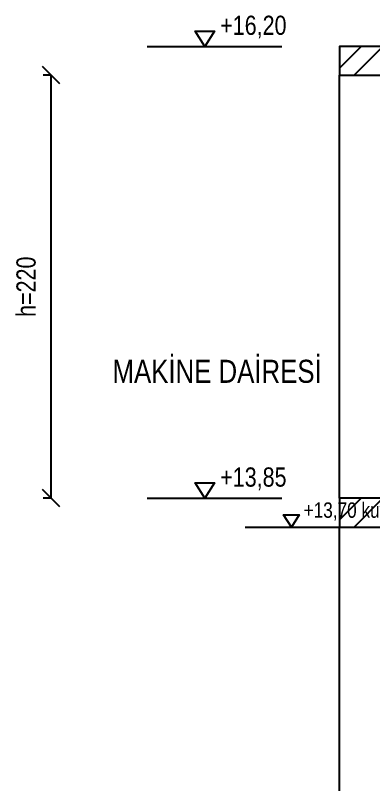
# Model space of a CAD drawing. Header units: centimetres. Extents: x 0 to 14595, y -30 to 2970.
# Drawn here: x 9621.5 to 9807.8, y 2121 to 2521.1 of the extents above; entities that cross this region are included whole.
import ezdxf
from ezdxf.enums import TextEntityAlignment as Align

# ---------------------------------------------------------------- set-up
doc = ezdxf.new("R2010")
doc.units = ezdxf.units.CM
for name, color, linetype in [('ASN-BASLIK', 5, 'CONTINUOUS'), ('ASN-DUVAR', 7, 'CONTINUOUS'), ('ASN-KOT', 2, 'CONTINUOUS'), ('ASN-OLCU', 3, 'CONTINUOUS'), ('ASN-TARAMA', 8, 'CONTINUOUS')]:
    doc.layers.add(name, color=color, linetype=linetype)
doc.styles.get("Standard").update_dxf_attribs({"font": 'arial.ttf', "width": 0.8})

msp = doc.modelspace()

# ---------------------------------------------------------------- linework, layer by layer
at = {"layer": 'ASN-DUVAR'}
for p, q in [((9790, 2270), (9790, 2490)), ((9790, 505), (9790, 2255))]:
    msp.add_line(p, q, dxfattribs=at)
for points in [[(9790, 2490), (10030, 2490), (10030, 2505), (9790, 2505)], [(9790, 2255), (10030, 2255), (10030, 2270), (9790, 2270)]]:
    msp.add_lwpolyline(points, close=True, dxfattribs=at)
at = {"layer": 'ASN-KOT'}
for p, q in [((9690, 2505), (9760, 2505)), ((9690, 2270), (9760, 2270)), ((9741, 2255), (9797, 2255))]:
    msp.add_line(p, q, dxfattribs=at)
for points in [[(9720, 2505), (9715, 2513), (9725, 2513)], [(9720, 2270), (9715, 2278), (9725, 2278)], [(9765, 2255), (9761, 2261.4), (9769, 2261.4)]]:
    msp.add_lwpolyline(points, close=True, dxfattribs=at)
at = {"layer": 'ASN-OLCU'}
for p, q in [((9644.5, 2485.5), (9635.5, 2494.5)), ((9640, 2490), (9636, 2490)), ((9640, 2270), (9640, 2490)), ((9644.5, 2265.5), (9635.5, 2274.5)), ((9640, 2270), (9636, 2270))]:
    msp.add_line(p, q, dxfattribs=at)
at = {"layer": 'ASN-TARAMA'}
for p, q in [((9790, 2493.69), (9801.31, 2505)), ((9797.63, 2490), (9812.63, 2505)), ((9790, 2258.69), (9801.31, 2270)), ((9797.63, 2255), (9812.63, 2270))]:
    msp.add_line(p, q, dxfattribs=at)

# ---------------------------------------------------------------- texts
at = {"layer": 'ASN-BASLIK', "width": 0.8}
msp.add_text('MAKİNE DAİRESİ', height=12, dxfattribs=at).set_placement((9672, 2330))
at = {"layer": 'ASN-KOT', "width": 0.8}
for s, height, p in [('+16,20', 10, (9728, 2508)), ('+13,85', 10, (9728, 2273)), ('+13,70 kuyu tavanı', 8, (9771.4, 2257.4))]:
    msp.add_text(s, height=height, dxfattribs=at).set_placement(p, align=Align.BOTTOM_LEFT)
at = {"layer": 'ASN-OLCU', "width": 0.8}
msp.add_text('h=220', height=10, rotation=90, dxfattribs=at).set_placement((9635, 2380), align=Align.BOTTOM_CENTER)

doc.saveas('drawing.dxf')
